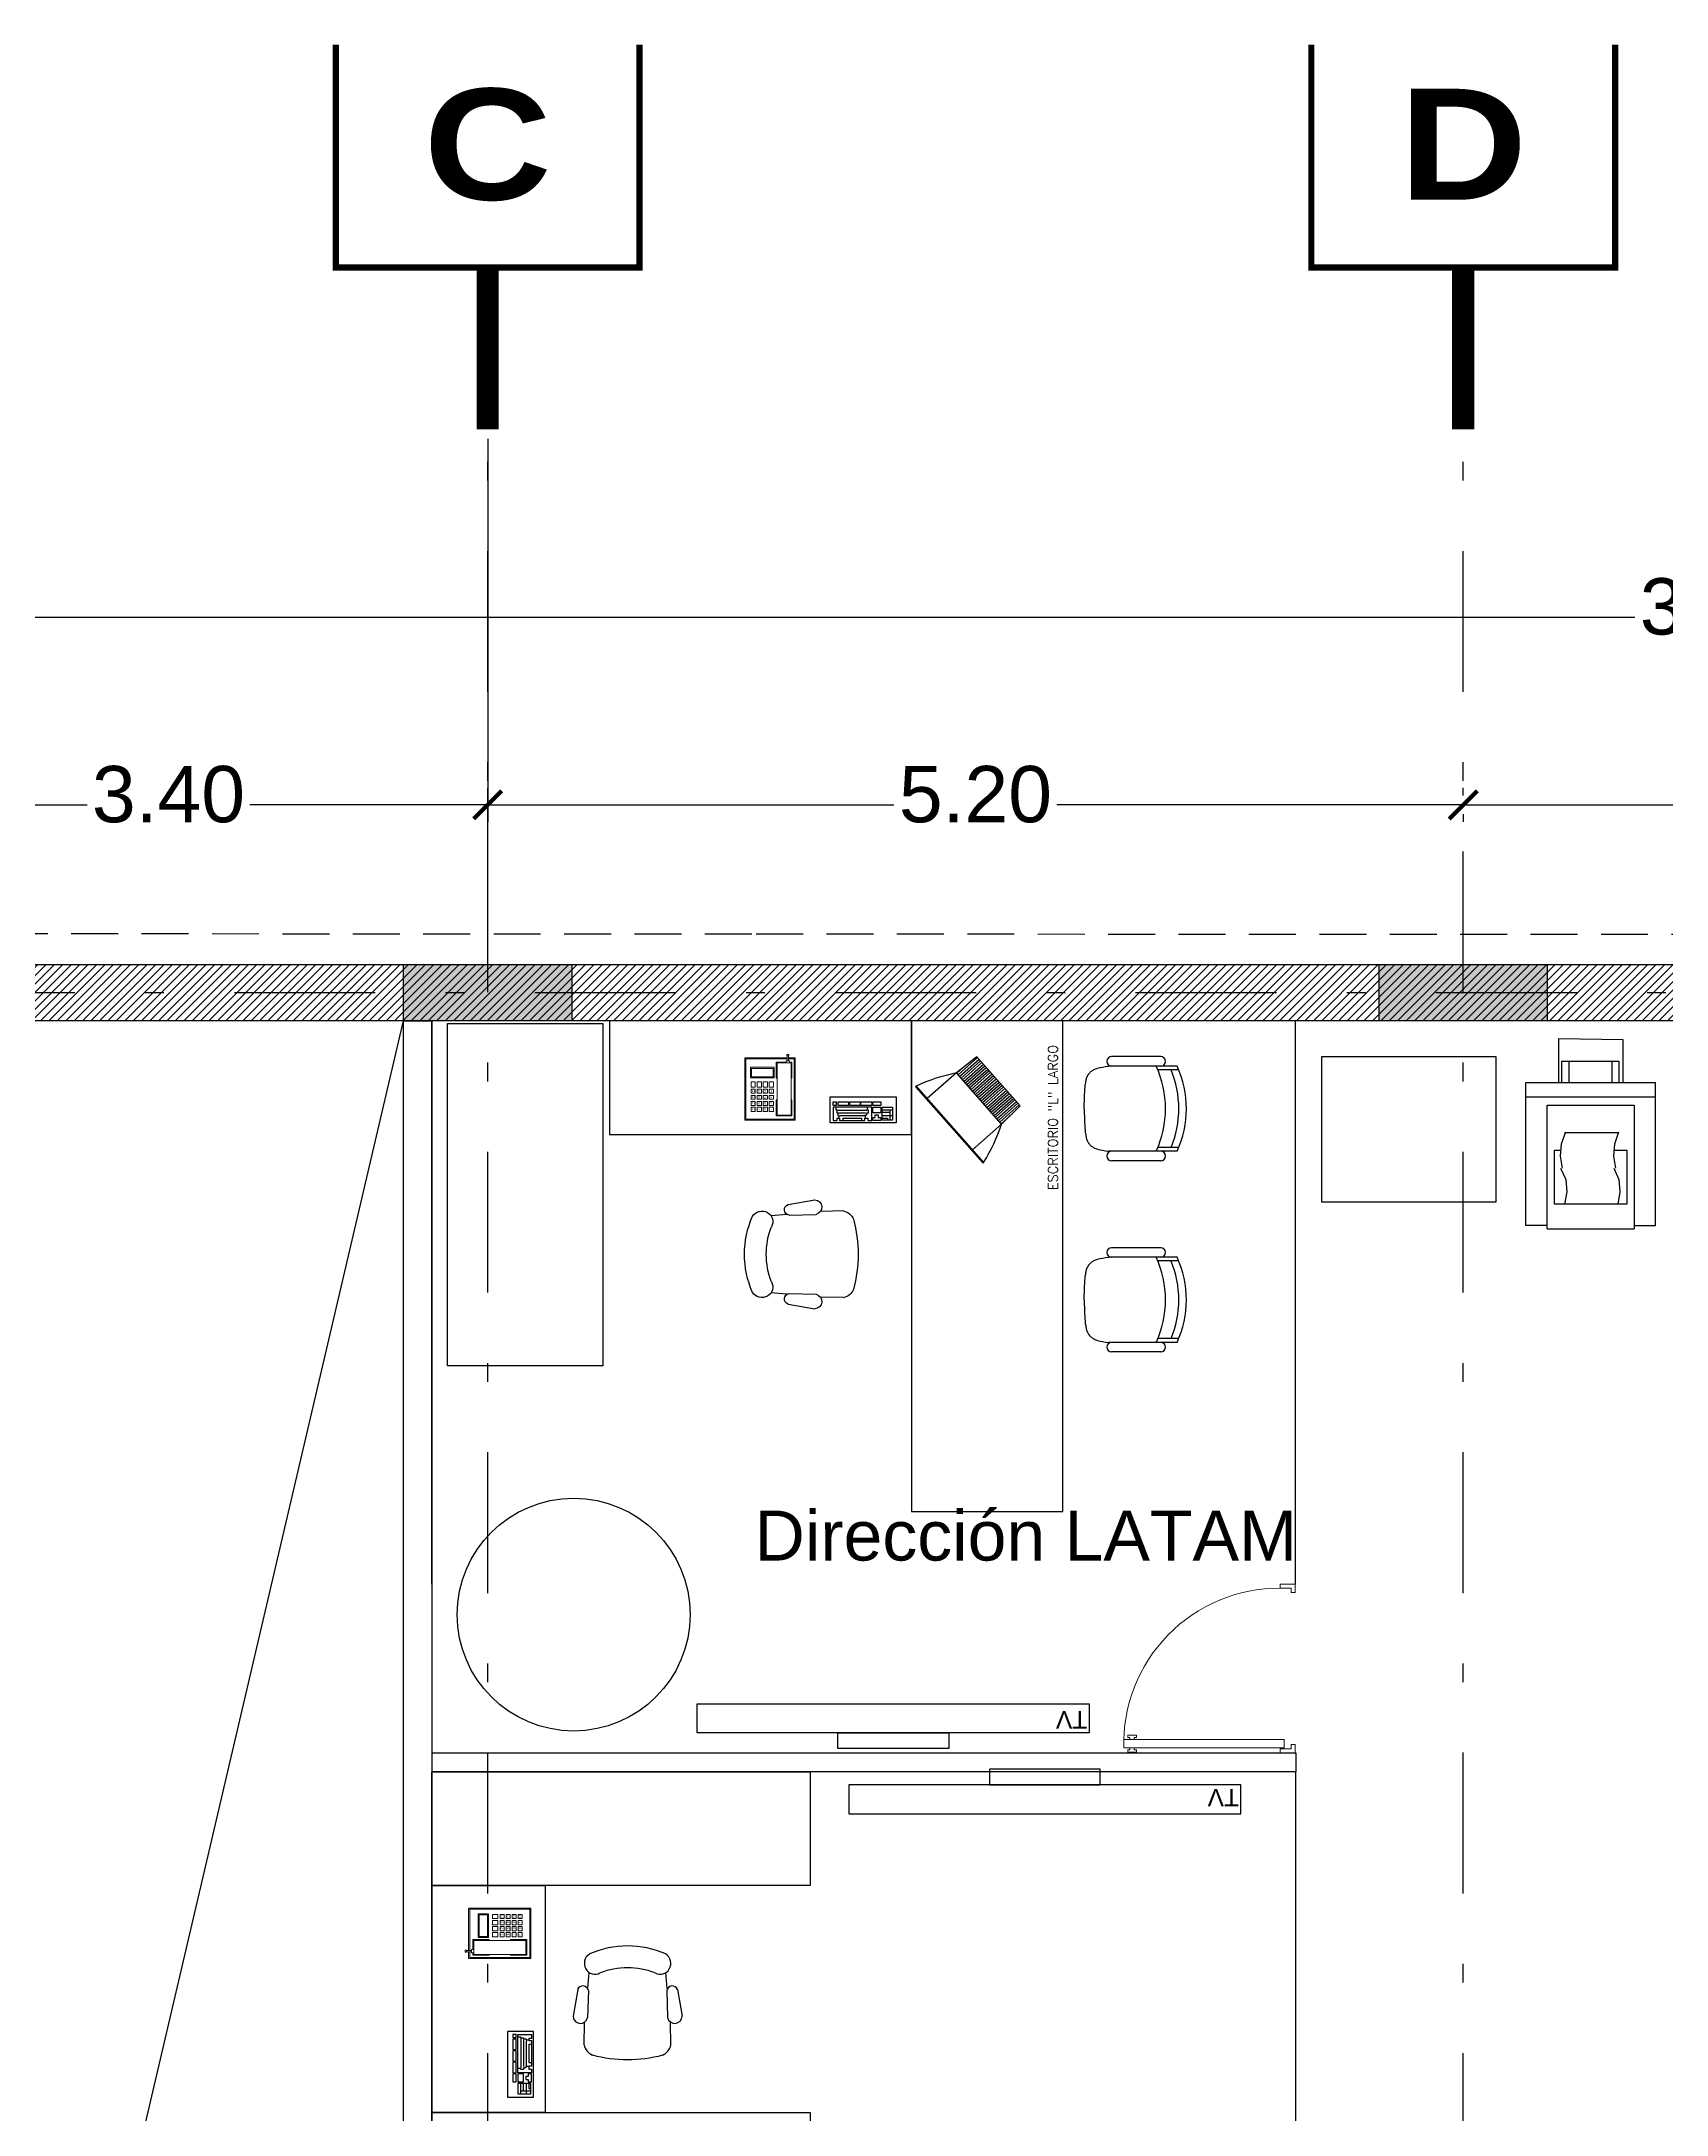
# Model space of a CAD drawing. Header units: millimetres. Extents: x -101 to 3415, y -52 to 1366.
# Drawn here: x 14.28 to 22.94, y 175.19 to 186.23 of the extents above; entities that cross this region are included whole.
import ezdxf
from ezdxf.enums import TextEntityAlignment as Align

# ---------------------------------------------------------------- set-up
doc = ezdxf.new("R2010")
doc.units = ezdxf.units.MM
doc.linetypes.add('XR EJES SUPERIORES$0$DASHDOT2', pattern=[0.5, 0.25, -0.125, 0, -0.125])
doc.linetypes.add('XR LINDERO N$0$A-100a LALA IRAPUATO nave equipo$0$HIDDEN', pattern=[0.375, 0.25, -0.125])
for name, color, linetype in [('00_ARQ', 8, 'Continuous'), ('ARQ', 8, 'Continuous'), ('ARQ_MOBILIARIO', 8, 'Continuous'), ('Texto_Iluminación', 7, 'Continuous'), ('XR EJES SUPERIORES$0$A-COTAS', 8, 'Continuous'), ('XR EJES SUPERIORES$0$A-EJES', 8, 'XR EJES SUPERIORES$0$DASHDOT2')]:
    doc.layers.add(name, color=color, linetype=linetype)
doc.styles.add('ROMANS', font='romans.shx')
doc.styles.add('TÍTULO', font='arial.ttf', dxfattribs={"height": 0.19})
doc.styles.add('XR EJES SUPERIORES$0$protot1', font='')
doc.styles.add('XR EJES SUPERIORES$0$Standard', font='arial.ttf')
doc.styles.get('XR EJES SUPERIORES$0$protot1').set_extended_font_data('Arial Black')
doc.dimstyles.new('XR EJES SUPERIORES$0$PAÑOS50', dxfattribs={"dimscale": 0.5, "dimtxt": 0.6, "dimasz": 0.3, "dimexe": 0.18, "dimexo": 0.1, "dimgap": 0.09, "dimtad": 0, "dimtih": 1, "dimtoh": 1, "dimzin": 0, "dimdsep": 46, "dimtxsty": 'XR EJES SUPERIORES$0$Standard', "dimblk": 'XR EJES SUPERIORES$0$_ArchTick', "dimcen": 0.09, "dimclrd": 256, "dimclre": 256, "dimclrt": 2, "dimadec": 0, "dimazin": 0, "dimtfac": 1, "dimtix": 1, "dimtmove": 2, "dimatfit": 3, "dimldrblk": 'XR EJES SUPERIORES$0$_ArchTick', "dimfxl": 0.18, "dimtvp": 0.18, "dimtolj": 1, "dimtzin": 0, "dimarcsym": 0})

# ---------------------------------------------------------------- blocks, each defined once
blk = doc.blocks.new('XR COLUMNAS SUPERIORES')
at = {"layer": '00_ARQ', "linetype": 'ByBlock'}
h = blk.add_hatch(color=256, dxfattribs=at)
h.dxf.hatch_style = 1
h.paths.add_polyline_path([(9.073, -0.493), (8.176, -0.493), (8.176, -0.193), (9.073, -0.193)])
h = blk.add_hatch(color=256, dxfattribs=at)
h.dxf.hatch_style = 1
h.paths.add_polyline_path([(14.269, -0.493), (13.373, -0.493), (13.373, -0.193), (14.269, -0.193)])
for points in [[(9.073, -0.493), (8.176, -0.493), (8.176, -0.193), (9.073, -0.193)], [(14.269, -0.493), (13.373, -0.493), (13.373, -0.193), (14.269, -0.193)]]:
    blk.add_lwpolyline(points, close=True, dxfattribs=at)
blk = doc.blocks.new('XR EJES SUPERIORES$0$EJE_HOR')
at = {"color": 1, "linetype": 'Continuous', "const_width": 0.025}
blk.add_lwpolyline([(-0.6163, 0.9094), (-0.6163, 0.0048), (0.6163, 0.0048), (0.6163, 0.9094)], dxfattribs=at)
at = {"color": 2, "linetype": 'Continuous', "const_width": 0.09}
blk.add_lwpolyline([(0, 0), (0, -0.6522)], dxfattribs=at)
at = {"color": 4, "style": 'XR EJES SUPERIORES$0$protot1', "oblique": 360}
blk.add_attdef('EJE', text='', height=0.45, dxfattribs=at).set_placement((0, 0.2794), align=Align.CENTER)
blk = doc.blocks.new('XR EJES SUPERIORES$0$_ArchTick')
at = {"color": 0, "linetype": 'ByBlock', "const_width": 0.15}
blk.add_lwpolyline([(-0.5, -0.5), (0.5, 0.5)], dxfattribs=at)
blk = doc.blocks.new('*D36')
at = {"layer": 'Defpoints', "color": 0, "linetype": 'Continuous', "transparency": 16777216}
for p in [(13.821, 0.657), (13.821, 0.657), (19.38, 0.657)]:
    blk.add_point(p, dxfattribs=at)
at = {"layer": 'XR EJES SUPERIORES$0$A-COTAS', "linetype": 'Continuous', "lineweight": -2, "transparency": 16777216}
for p, q in [((13.821, 0.707), (13.821, 0.747)), ((19.38, 0.707), (19.38, 0.747)), ((13.821, 0.657), (16.166, 0.657)), ((19.38, 0.657), (17.035, 0.657))]:
    blk.add_line(p, q, dxfattribs=at)
at = {"layer": 'XR EJES SUPERIORES$0$A-COTAS', "linetype": 'Continuous', "lineweight": -2, "transparency": 16777216, "xscale": 0.15, "yscale": 0.15, "zscale": 0.15, "rotation": 180}
blk.add_blockref('XR EJES SUPERIORES$0$_ArchTick', (13.821, 0.657), dxfattribs=at)
at = {"layer": 'XR EJES SUPERIORES$0$A-COTAS', "linetype": 'Continuous', "lineweight": -2, "transparency": 16777216, "xscale": 0.15, "yscale": 0.15, "zscale": 0.15}
blk.add_blockref('XR EJES SUPERIORES$0$_ArchTick', (19.38, 0.657), dxfattribs=at)
at = {"layer": 'XR EJES SUPERIORES$0$A-COTAS', "color": 2, "linetype": 'Continuous', "transparency": 16777216, "insert": (16.6, 0.712), "char_height": 0.3, "attachment_point": 5, "style": 'XR EJES SUPERIORES$0$Standard'}
blk.add_mtext('\\A1;5.56', dxfattribs=at)
blk = doc.blocks.new('*D37')
at = {"layer": 'Defpoints', "color": 0, "linetype": 'Continuous', "transparency": 16777216}
for p in [(30.418, 1.657), (0.155, 1.571), (30.418, 1.638)]:
    blk.add_point(p, dxfattribs=at)
at = {"layer": 'XR EJES SUPERIORES$0$A-COTAS', "linetype": 'Continuous', "lineweight": -2, "transparency": 16777216}
for p, q in [((0.155, 1.621), (0.155, 1.747)), ((0.155, 1.657), (14.735, 1.657)), ((30.418, 1.657), (15.837, 1.657)), ((30.418, 1.688), (30.418, 1.747))]:
    blk.add_line(p, q, dxfattribs=at)
at = {"layer": 'XR EJES SUPERIORES$0$A-COTAS', "linetype": 'Continuous', "lineweight": -2, "transparency": 16777216, "xscale": 0.15, "yscale": 0.15, "zscale": 0.15, "rotation": 180}
blk.add_blockref('XR EJES SUPERIORES$0$_ArchTick', (0.155, 1.657), dxfattribs=at)
at = {"layer": 'XR EJES SUPERIORES$0$A-COTAS', "linetype": 'Continuous', "lineweight": -2, "transparency": 16777216, "xscale": 0.15, "yscale": 0.15, "zscale": 0.15}
blk.add_blockref('XR EJES SUPERIORES$0$_ArchTick', (30.418, 1.657), dxfattribs=at)
at = {"layer": 'XR EJES SUPERIORES$0$A-COTAS', "color": 2, "linetype": 'Continuous', "transparency": 16777216, "insert": (15.286, 1.712), "char_height": 0.3, "attachment_point": 5, "style": 'XR EJES SUPERIORES$0$Standard'}
blk.add_mtext('\\A1;30.26', dxfattribs=at)
blk = doc.blocks.new('*D39')
at = {"layer": 'Defpoints', "color": 0, "transparency": 16777216}
for p in [(8.625, 2.657), (8.625, 0.657), (13.821, 0.657)]:
    blk.add_point(p, dxfattribs=at)
at = {"layer": 'XR EJES SUPERIORES$0$A-COTAS', "lineweight": -2, "transparency": 16777216}
for p, q in [((8.625, 2.607), (8.625, 0.567)), ((8.625, 0.657), (10.789, 0.657)), ((13.821, 0.657), (11.657, 0.657)), ((13.821, 0.607), (13.821, 0.567))]:
    blk.add_line(p, q, dxfattribs=at)
at = {"layer": 'XR EJES SUPERIORES$0$A-COTAS', "lineweight": -2, "transparency": 16777216, "xscale": 0.15, "yscale": 0.15, "zscale": 0.15, "rotation": 180}
blk.add_blockref('XR EJES SUPERIORES$0$_ArchTick', (8.625, 0.657), dxfattribs=at)
at = {"layer": 'XR EJES SUPERIORES$0$A-COTAS', "lineweight": -2, "transparency": 16777216, "xscale": 0.15, "yscale": 0.15, "zscale": 0.15}
blk.add_blockref('XR EJES SUPERIORES$0$_ArchTick', (13.821, 0.657), dxfattribs=at)
at = {"layer": 'XR EJES SUPERIORES$0$A-COTAS', "color": 2, "transparency": 16777216, "insert": (11.223, 0.712), "char_height": 0.3, "attachment_point": 5, "style": 'XR EJES SUPERIORES$0$Standard'}
blk.add_mtext('\\A1;5.20', dxfattribs=at)
blk = doc.blocks.new('*D42')
at = {"layer": 'Defpoints', "color": 0, "transparency": 16777216}
for p in [(5.225, 0.657), (5.225, 0.657), (8.625, 0.185)]:
    blk.add_point(p, dxfattribs=at)
at = {"layer": 'XR EJES SUPERIORES$0$A-COTAS', "lineweight": -2, "transparency": 16777216}
for p, q in [((5.225, 0.707), (5.225, 0.747)), ((8.625, 0.235), (8.625, 0.747)), ((5.225, 0.657), (6.491, 0.657)), ((8.625, 0.657), (7.359, 0.657))]:
    blk.add_line(p, q, dxfattribs=at)
at = {"layer": 'XR EJES SUPERIORES$0$A-COTAS', "lineweight": -2, "transparency": 16777216, "xscale": 0.15, "yscale": 0.15, "zscale": 0.15, "rotation": 180}
blk.add_blockref('XR EJES SUPERIORES$0$_ArchTick', (5.225, 0.657), dxfattribs=at)
at = {"layer": 'XR EJES SUPERIORES$0$A-COTAS', "lineweight": -2, "transparency": 16777216, "xscale": 0.15, "yscale": 0.15, "zscale": 0.15}
blk.add_blockref('XR EJES SUPERIORES$0$_ArchTick', (8.625, 0.657), dxfattribs=at)
at = {"layer": 'XR EJES SUPERIORES$0$A-COTAS', "color": 2, "transparency": 16777216, "insert": (6.925, 0.712), "char_height": 0.3, "attachment_point": 5, "style": 'XR EJES SUPERIORES$0$Standard'}
blk.add_mtext('\\A1;3.40', dxfattribs=at)
blk = doc.blocks.new('XR N1-N2$0$030 puerta 013-h')
at = {"linetype": 'Continuous', "lineweight": 0}
for p, q in [((3.994, 17.305), (3.994, 17.255)), ((4.007, 17.305), (3.994, 17.305)), ((4.007, 17.305), (4.007, 17.293)), ((4.019, 17.33), (4.069, 17.33)), ((4.019, 16.38), (4.019, 17.33)), ((4.069, 17.33), (4.069, 16.38)), ((4.081, 17.305), (4.094, 17.305)), ((4.081, 17.305), (4.081, 17.293)), ((4.094, 17.305), (4.094, 17.255)), ((3.994, 17.255), (4.007, 17.255)), ((4.007, 17.293), (4.019, 17.293)), ((4.007, 17.255), (4.007, 17.268)), ((4.007, 17.268), (4.019, 17.268)), ((4.081, 17.293), (4.069, 17.293)), ((4.081, 17.268), (4.069, 17.268)), ((4.081, 17.255), (4.081, 17.268)), ((4.094, 17.255), (4.081, 17.255)), ((3.099, 16.365), (3.099, 16.405)), ((3.099, 16.405), (3.124, 16.405)), ((3.099, 16.315), (3.099, 16.365)), ((3.124, 16.405), (3.124, 16.34)), ((3.124, 16.34), (3.149, 16.34)), ((3.149, 16.34), (3.149, 16.315)), ((4.069, 16.38), (4.019, 16.38)), ((4.049, 16.34), (4.049, 16.315)), ((4.074, 16.34), (4.049, 16.34)), ((4.099, 16.405), (4.074, 16.405)), ((4.074, 16.405), (4.074, 16.34)), ((4.099, 16.405), (4.099, 16.315)), ((3.149, 16.315), (3.099, 16.315)), ((4.049, 16.315), (4.099, 16.315))]:
    blk.add_line(p, q, dxfattribs=at)
blk.add_arc((4.044, 16.41), 0.92, 88.4391, 180.3278, dxfattribs=at)
blk = doc.blocks.new('silla3')
for p, q in [((-0.21, -0.224), (-0.203, -0.14)), ((0.21, -0.224), (0.203, -0.14)), ((-0.263, -0.23), (-0.288, -0.371)), ((-0.207, -0.235), (-0.211, -0.378)), ((0.207, -0.235), (0.211, -0.378)), ((0.263, -0.23), (0.288, -0.371)), ((-0.229, -0.523), (-0.227, -0.406)), ((0.229, -0.523), (0.227, -0.406))]:
    blk.add_line(p, q)
at = {"extrusion": (0, 0, -1)}
for centre, major_axis, start_param, end_param in [((0, -0.544), (0, 0.544), 5.886316, 6.680055), ((-0.173, -0.092), (0, 0.0577), 2.623535, 5.737508), ((0, -0.552), (0, 0.437), 5.929118, 6.637253), ((0.173, -0.092), (0, 0.0577), 0.545678, 3.65965), ((-0.236, -0.242), (0, 0.031), 5.100262, 7.639608), ((0.236, -0.242), (0, 0.031), 4.926762, 7.466109), ((-0.249, -0.368), (0, 0.0409), 1.815261, 4.651072), ((0.249, -0.368), (0, 0.0409), 1.632114, 4.467924), ((-0.157, -0.504), (0, 0.0781), 3.533117, 4.459171), ((0.157, -0.504), (0, 0.0781), 1.824014, 2.750068), ((0, 0.187), (0, 0.787), 2.893022, 3.390163)]:
    blk.add_ellipse(centre, major_axis=major_axis, ratio=0.958333, start_param=start_param, end_param=end_param, dxfattribs=at)
blk = doc.blocks.new('A$C435F5787')
at = {"linetype": 'ByBlock'}
for p, q in [((0, 0), (0, 0.483)), ((0, 0.483), (0.19, 0.483)), ((0.076, 0.381), (0.076, 0.457)), ((0.076, 0.457), (0.171, 0.457)), ((0.171, 0.457), (0.171, 0.381)), ((0.19, 0.483), (0.19, 0)), ((0.038, 0.371), (0.063, 0.371)), ((0.038, 0.311), (0.038, 0.371)), ((0.063, 0.311), (0.038, 0.311)), ((0.038, 0.305), (0.063, 0.305)), ((0.038, 0.225), (0.038, 0.305)), ((0.063, 0.371), (0.063, 0.311)), ((0.063, 0.305), (0.063, 0.225)), ((0.171, 0.381), (0.076, 0.381)), ((0.076, 0.311), (0.076, 0.371)), ((0.076, 0.371), (0.117, 0.371)), ((0.117, 0.311), (0.076, 0.311)), ((0.076, 0.305), (0.076, 0.022)), ((0.175, 0.305), (0.076, 0.305)), ((0.095, 0.438), (0.095, 0.454)), ((0.137, 0.438), (0.095, 0.438)), ((0.095, 0.381), (0.095, 0.435)), ((0.114, 0.384), (0.114, 0.435)), ((0.117, 0.371), (0.117, 0.311)), ((0.133, 0.33), (0.133, 0.352)), ((0.133, 0.352), (0.152, 0.352)), ((0.152, 0.33), (0.133, 0.33)), ((0.137, 0.438), (0.137, 0.454)), ((0.171, 0.438), (0.137, 0.438)), ((0.137, 0.381), (0.137, 0.435)), ((0.152, 0.352), (0.152, 0.371)), ((0.152, 0.371), (0.175, 0.371)), ((0.152, 0.311), (0.152, 0.33)), ((0.175, 0.311), (0.152, 0.311)), ((0.156, 0.384), (0.156, 0.419)), ((0.156, 0.419), (0.171, 0.419)), ((0.175, 0.371), (0.175, 0.311)), ((0.175, 0.276), (0.175, 0.305)), ((0.063, 0.225), (0.038, 0.225)), ((0.038, 0.143), (0.038, 0.219)), ((0.038, 0.219), (0.063, 0.219)), ((0.063, 0.219), (0.063, 0.143)), ((0.098, 0.273), (0.079, 0.273)), ((0.117, 0.279), (0.098, 0.279)), ((0.098, 0.279), (0.098, 0.273)), ((0.098, 0.051), (0.098, 0.267)), ((0.117, 0.267), (0.117, 0.279)), ((0.133, 0.267), (0.117, 0.267)), ((0.117, 0.06), (0.117, 0.257)), ((0.133, 0.257), (0.133, 0.267)), ((0.152, 0.257), (0.133, 0.257)), ((0.137, 0.07), (0.137, 0.254)), ((0.156, 0.254), (0.156, 0.276)), ((0.156, 0.276), (0.175, 0.276)), ((0.175, 0.254), (0.156, 0.254)), ((0.156, 0.095), (0.156, 0.229)), ((0.156, 0.229), (0.175, 0.229)), ((0.175, 0.067), (0.175, 0.254)), ((0.063, 0.143), (0.038, 0.143)), ((0.038, 0.133), (0.063, 0.133)), ((0.038, 0.057), (0.038, 0.133)), ((0.063, 0.057), (0.038, 0.057)), ((0.038, 0.044), (0.063, 0.044)), ((0.038, 0.022), (0.038, 0.044)), ((0.063, 0.022), (0.038, 0.022)), ((0.063, 0.133), (0.063, 0.057)), ((0.063, 0.044), (0.063, 0.022)), ((0.076, 0.022), (0.175, 0.022)), ((0.079, 0.041), (0.095, 0.041)), ((0.095, 0.041), (0.095, 0.048)), ((0.095, 0.048), (0.117, 0.048)), ((0.117, 0.048), (0.117, 0.054)), ((0.117, 0.054), (0.137, 0.054)), ((0.137, 0.054), (0.137, 0.063)), ((0.137, 0.063), (0.156, 0.063)), ((0.175, 0.095), (0.156, 0.095)), ((0.156, 0.051), (0.156, 0.067)), ((0.156, 0.067), (0.175, 0.067)), ((0.175, 0.051), (0.156, 0.051)), ((0.175, 0.022), (0.175, 0.051)), ((0.19, 0), (0, 0))]:
    blk.add_line(p, q, dxfattribs=at)
blk = doc.blocks.new('tel')
at = {"lineweight": 0}
for p, q in [((76.298, 58.662), (76.333, 58.662)), ((76.298, 58.333), (76.298, 58.662)), ((76.303, 58.656), (76.333, 58.656)), ((76.303, 58.338), (76.303, 58.656)), ((76.315, 58.639), (76.315, 58.554)), ((76.327, 58.639), (76.315, 58.639)), ((76.319, 58.635), (76.393, 58.635)), ((76.319, 58.359), (76.319, 58.635)), ((76.327, 58.646), (76.327, 58.635)), ((76.345, 58.646), (76.327, 58.646)), ((76.327, 58.635), (76.345, 58.635)), ((76.331, 58.68), (76.331, 58.673)), ((76.341, 58.68), (76.331, 58.68)), ((76.331, 58.673), (76.341, 58.673)), ((76.333, 58.673), (76.333, 58.646)), ((76.339, 58.673), (76.333, 58.673)), ((76.333, 58.646), (76.339, 58.646)), ((76.339, 58.646), (76.339, 58.673)), ((76.339, 58.662), (76.563, 58.662)), ((76.339, 58.656), (76.558, 58.656)), ((76.341, 58.673), (76.341, 58.68)), ((76.345, 58.635), (76.345, 58.646)), ((76.397, 58.639), (76.345, 58.639)), ((76.393, 58.635), (76.393, 58.359)), ((76.397, 58.554), (76.397, 58.639)), ((76.408, 58.612), (76.534, 58.612)), ((76.408, 58.557), (76.408, 58.612)), ((76.413, 58.606), (76.528, 58.606)), ((76.413, 58.562), (76.413, 58.606)), ((76.528, 58.606), (76.528, 58.562)), ((76.534, 58.612), (76.534, 58.557)), ((76.558, 58.656), (76.558, 58.338)), ((76.563, 58.662), (76.563, 58.333)), ((76.315, 58.554), (76.319, 58.554)), ((76.393, 58.554), (76.397, 58.554)), ((76.534, 58.557), (76.408, 58.557)), ((76.412, 58.536), (76.434, 58.536)), ((76.412, 58.507), (76.412, 58.536)), ((76.434, 58.507), (76.412, 58.507)), ((76.412, 58.475), (76.412, 58.496)), ((76.434, 58.496), (76.412, 58.496)), ((76.528, 58.562), (76.413, 58.562)), ((76.434, 58.507), (76.434, 58.536)), ((76.434, 58.475), (76.434, 58.496)), ((76.444, 58.507), (76.444, 58.536)), ((76.444, 58.536), (76.466, 58.536)), ((76.466, 58.507), (76.444, 58.507)), ((76.444, 58.475), (76.444, 58.496)), ((76.466, 58.496), (76.444, 58.496)), ((76.466, 58.507), (76.466, 58.536)), ((76.466, 58.475), (76.466, 58.496)), ((76.476, 58.507), (76.476, 58.536)), ((76.476, 58.536), (76.498, 58.536)), ((76.498, 58.507), (76.476, 58.507)), ((76.498, 58.496), (76.476, 58.496)), ((76.476, 58.475), (76.476, 58.496)), ((76.498, 58.507), (76.498, 58.536)), ((76.498, 58.475), (76.498, 58.496)), ((76.508, 58.507), (76.508, 58.536)), ((76.508, 58.536), (76.53, 58.536)), ((76.53, 58.507), (76.508, 58.507)), ((76.53, 58.496), (76.508, 58.496)), ((76.508, 58.475), (76.508, 58.496)), ((76.53, 58.507), (76.53, 58.536)), ((76.53, 58.475), (76.53, 58.496)), ((76.315, 58.355), (76.315, 58.44)), ((76.315, 58.44), (76.319, 58.44)), ((76.393, 58.44), (76.397, 58.44)), ((76.397, 58.44), (76.397, 58.355)), ((76.434, 58.475), (76.412, 58.475)), ((76.412, 58.443), (76.412, 58.464)), ((76.434, 58.464), (76.412, 58.464)), ((76.434, 58.443), (76.412, 58.443)), ((76.412, 58.411), (76.412, 58.432)), ((76.434, 58.432), (76.412, 58.432)), ((76.434, 58.411), (76.412, 58.411)), ((76.412, 58.379), (76.412, 58.401)), ((76.434, 58.401), (76.412, 58.401)), ((76.434, 58.379), (76.412, 58.379)), ((76.434, 58.443), (76.434, 58.464)), ((76.434, 58.411), (76.434, 58.432)), ((76.434, 58.379), (76.434, 58.401)), ((76.466, 58.475), (76.444, 58.475)), ((76.444, 58.443), (76.444, 58.464)), ((76.466, 58.464), (76.444, 58.464)), ((76.466, 58.443), (76.444, 58.443)), ((76.444, 58.411), (76.444, 58.432)), ((76.466, 58.432), (76.444, 58.432)), ((76.466, 58.411), (76.444, 58.411)), ((76.444, 58.379), (76.444, 58.401)), ((76.466, 58.401), (76.444, 58.401)), ((76.466, 58.379), (76.444, 58.379)), ((76.466, 58.443), (76.466, 58.464)), ((76.466, 58.411), (76.466, 58.432)), ((76.466, 58.379), (76.466, 58.401)), ((76.498, 58.475), (76.476, 58.475)), ((76.498, 58.464), (76.476, 58.464)), ((76.476, 58.443), (76.476, 58.464)), ((76.498, 58.443), (76.476, 58.443)), ((76.498, 58.432), (76.476, 58.432)), ((76.476, 58.411), (76.476, 58.432)), ((76.498, 58.411), (76.476, 58.411)), ((76.476, 58.379), (76.476, 58.401)), ((76.498, 58.401), (76.476, 58.401)), ((76.498, 58.379), (76.476, 58.379)), ((76.498, 58.443), (76.498, 58.464)), ((76.498, 58.411), (76.498, 58.432)), ((76.498, 58.379), (76.498, 58.401)), ((76.53, 58.475), (76.508, 58.475)), ((76.53, 58.464), (76.508, 58.464)), ((76.508, 58.443), (76.508, 58.464)), ((76.53, 58.443), (76.508, 58.443)), ((76.53, 58.432), (76.508, 58.432)), ((76.508, 58.411), (76.508, 58.432)), ((76.53, 58.411), (76.508, 58.411)), ((76.53, 58.401), (76.508, 58.401)), ((76.508, 58.379), (76.508, 58.401)), ((76.53, 58.379), (76.508, 58.379)), ((76.53, 58.443), (76.53, 58.464)), ((76.53, 58.411), (76.53, 58.432)), ((76.53, 58.379), (76.53, 58.401)), ((76.563, 58.333), (76.298, 58.333)), ((76.558, 58.338), (76.303, 58.338)), ((76.397, 58.355), (76.315, 58.355)), ((76.393, 58.359), (76.319, 58.359))]:
    blk.add_line(p, q, dxfattribs=at)
for s, height, p in [('1', 0.0124, (76.419, 58.48)), ('2', 0.0124, (76.452, 58.48)), ('3', 0.0124, (76.484, 58.48)), ('L1', 0.00933, (76.512, 58.482)), ('*', 0.0124, (76.418, 58.382)), ('4', 0.0124, (76.42, 58.448)), ('7', 0.0124, (76.42, 58.416)), ('8', 0.0124, (76.452, 58.416)), ('5', 0.0124, (76.452, 58.447)), ('0', 0.0124, (76.452, 58.384)), ('6', 0.0124, (76.484, 58.448)), ('9', 0.0124, (76.484, 58.416)), ('#', 0.007, (76.485, 58.387)), ('L2', 0.00933, (76.512, 58.45)), ('L3', 0.00933, (76.512, 58.418)), ('L4', 0.00933, (76.512, 58.386))]:
    blk.add_text(s, height=height).set_placement(p)
blk = doc.blocks.new('A$C369842D8')
for p, q in [((0.05, 0.491), (0.05, 0.381)), ((0.07, 0.5), (0.07, 0.39)), ((0.48, 0.5), (0.48, 0.39)), ((0.5, 0.491), (0.5, 0.381)), ((0, 0.405), (0, 0.145)), ((0.05, 0.405), (0.05, 0.145)), ((0.05, 0.38), (0.05, 0.13)), ((0.5, 0.405), (0.5, 0.145)), ((0.5, 0.38), (0.5, 0.13)), ((0.55, 0.405), (0.55, 0.145))]:
    blk.add_line(p, q)
for points in [[(0.275, 0), (0.262, 0), (0.249, 0), (0.236, 0.001), (0.224, 0.001), (0.212, 0.001), (0.201, 0.002), (0.19, 0.003), (0.181, 0.003), (0.172, 0.004), (0.164, 0.005), (0.157, 0.005), (0.15, 0.006), (0.145, 0.007), (0.139, 0.008), (0.134, 0.009), (0.13, 0.009), (0.126, 0.01), (0.122, 0.011), (0.118, 0.012), (0.114, 0.013), (0.111, 0.014), (0.108, 0.015), (0.105, 0.017), (0.102, 0.018), (0.1, 0.019), (0.097, 0.021), (0.095, 0.022), (0.093, 0.024), (0.091, 0.025), (0.089, 0.027), (0.087, 0.028), (0.085, 0.03), (0.083, 0.032), (0.081, 0.034), (0.079, 0.036), (0.077, 0.039), (0.075, 0.041), (0.073, 0.044), (0.071, 0.048), (0.068, 0.051), (0.066, 0.056), (0.064, 0.061), (0.062, 0.067), (0.059, 0.075), (0.057, 0.085), (0.055, 0.097), (0.052, 0.112), (0.05, 0.13)], [(0.275, 0), (0.288, 0), (0.301, 0), (0.314, 0.001), (0.326, 0.001), (0.338, 0.001), (0.349, 0.002), (0.36, 0.003), (0.369, 0.003), (0.378, 0.004), (0.386, 0.005), (0.393, 0.005), (0.4, 0.006), (0.405, 0.007), (0.411, 0.008), (0.416, 0.009), (0.42, 0.009), (0.424, 0.01), (0.428, 0.011), (0.432, 0.012), (0.436, 0.013), (0.439, 0.014), (0.442, 0.015), (0.445, 0.017), (0.448, 0.018), (0.45, 0.019), (0.453, 0.021), (0.455, 0.022), (0.457, 0.024), (0.459, 0.025), (0.461, 0.027), (0.463, 0.028), (0.465, 0.03), (0.467, 0.032), (0.469, 0.034), (0.471, 0.036), (0.473, 0.039), (0.475, 0.041), (0.477, 0.044), (0.479, 0.048), (0.482, 0.051), (0.484, 0.056), (0.486, 0.061), (0.488, 0.067), (0.491, 0.075), (0.493, 0.085), (0.495, 0.097), (0.498, 0.112), (0.5, 0.13)]]:
    blk.add_lwpolyline(points)
for centre, radius, start, end in [((0.275, 0), 0.54, 65.3885, 114.6115), ((0.275, -0.04), 0.54, 67.7008, 112.2992), ((0.025, 0.405), 0.025, 0, 180), ((0.275, -0.11), 0.54, 65.3885, 114.6115), ((0.525, 0.405), 0.025, 0, 180), ((0.025, 0.145), 0.025, 180, 0), ((0.525, 0.145), 0.025, 180, 0)]:
    blk.add_arc(centre, radius, start, end)
blk = doc.blocks.new('m-tv pla')
h = blk.add_hatch()
h.set_pattern_fill('ANSI31', color=256, scale=0.005, angle=45, style=0)
h.set_pattern_definition([(90, (-254.158094, -242.753814), (-0.015875, 2e-18), [])])
h.paths.add_polyline_path([(0.24, -0.474), (0.25, -0.284), (-0.25, -0.284), (-0.24, -0.474)])
for p, q in [((0.373, 0), (-0.373, 0)), ((-0.368, 0.006), (0.368, 0.006)), ((-0.25, -0.284), (-0.25, 0)), ((0.25, -0.284), (0.25, 0)), ((-0.24, -0.474), (-0.25, -0.284)), ((-0.25, -0.284), (0.25, -0.284)), ((0.24, -0.474), (0.25, -0.284)), ((-0.24, -0.474), (0.24, -0.474))]:
    blk.add_line(p, q)
for centre, radius, start, end in [((-0.368, 0.001), 0.005, 90, 196.7752), ((0.898, 0.383), 1.327, 196.7752, 210.1505), ((-0.898, 0.383), 1.327, 329.8495, 343.2248), ((0.368, 0.001), 0.005, 343.2248, 90)]:
    blk.add_arc(centre, radius, start, end)
blk = doc.blocks.new('XR EJES SUPERIORES')
at = {"layer": 'XR EJES SUPERIORES$0$A-EJES', "color": 251, "linetype": 'XR EJES SUPERIORES$0$DASHDOT2', "ltscale": 3}
for p, q in [((8.625, -14.741), (8.625, 2.657)), ((13.821, -14.741), (13.821, 2.657)), ((30.426, -0.343), (-2.851, -0.344))]:
    blk.add_line(p, q, dxfattribs=at)
at = {"layer": 'XR EJES SUPERIORES$0$A-EJES'}
ref = blk.add_blockref('XR EJES SUPERIORES$0$EJE_HOR', (8.625, 3.513), dxfattribs=dict(at, xscale=1.3125, yscale=1.3125, zscale=1.3125))
ref.add_attrib('EJE', 'C', dxfattribs={"layer": '0', "color": 4, "height": 0.591, "style": 'XR EJES SUPERIORES$0$protot1'}).set_placement((8.625, 3.88), align=Align.CENTER)
ref = blk.add_blockref('XR EJES SUPERIORES$0$EJE_HOR', (13.821, 3.513), dxfattribs=dict(at, xscale=1.3125, yscale=1.3125, zscale=1.3125))
ref.add_attrib('EJE', 'D', dxfattribs={"layer": '0', "color": 4, "height": 0.591, "style": 'XR EJES SUPERIORES$0$protot1'}).set_placement((13.821, 3.88), align=Align.CENTER)
at = {"layer": 'XR EJES SUPERIORES$0$A-COTAS'}
for base, p1, p2, picture, middle in [((8.625, 0.657), (13.821, 0.657), (8.625, 2.657), '*D39', (11.223, 0.712)), ((5.225, 0.657), (8.625, 0.185), (5.225, 0.657), '*D42', (6.925, 0.712))]:
    dim = blk.add_linear_dim(base=base, p1=p1, p2=p2, dimstyle='XR EJES SUPERIORES$0$PAÑOS50', dxfattribs=at)
    dim.commit()
    dim.dimension.update_dxf_attribs({"geometry": picture, "text_midpoint": middle})
at = {"layer": 'XR EJES SUPERIORES$0$A-COTAS', "linetype": 'Continuous'}
for base, p1, p2, picture, middle in [((30.418, 1.657), (0.155, 1.571), (30.418, 1.638), '*D37', (15.286, 1.712)), ((13.821, 0.657), (19.38, 0.657), (13.821, 0.657), '*D36', (16.6, 0.712))]:
    dim = blk.add_linear_dim(base=base, p1=p1, p2=p2, dimstyle='XR EJES SUPERIORES$0$PAÑOS50', dxfattribs=at)
    dim.commit()
    dim.dimension.update_dxf_attribs({"geometry": picture, "text_midpoint": middle})

msp = doc.modelspace()

# ---------------------------------------------------------------- hatches: boundary and pattern name
at = {"layer": '00_ARQ'}
h = msp.add_hatch(dxfattribs=at)
h.set_pattern_fill('ANSI31', color=8, scale=0.01)
h.set_pattern_definition([(45, (8.036166, 181.506743), (-0.02245064, 0.02245064), [])])
h.paths.add_polyline_path([(12.813, 181.314), (33.423, 181.314), (33.423, 181.014), (12.813, 181.014)])

# ---------------------------------------------------------------- linework, layer by layer
msp.add_line((12.913, 166.917), (16.213, 181.014), dxfattribs=at)
at = {"layer": '00_ARQ', "ltscale": 0.3}
msp.add_line((16.363, 178.014), (16.363, 181.014), dxfattribs=at)
at = {"layer": '00_ARQ', "linetype": 'XR LINDERO N$0$A-100a LALA IRAPUATO nave equipo$0$HIDDEN'}
msp.add_lwpolyline([(8.005, 166.467), (14.801, 166.468), (27.758, 166.468), (38.77, 166.467), (38.736, 172.851), (38.727, 181.464), (27.341, 181.471), (18.068, 181.475), (10.579, 181.478), (8.036, 181.507), (8.005, 166.467)], dxfattribs=at)
at = {"layer": '00_ARQ'}
msp.add_lwpolyline([(12.813, 181.314), (33.423, 181.314), (33.423, 181.014), (12.813, 181.014)], close=True, dxfattribs=at)
at = {"layer": '00_ARQ', "linetype": 'Continuous'}
msp.add_lwpolyline([(16.363, 181.014), (16.363, 166.917), (16.213, 166.917), (16.213, 181.014)], close=True, dxfattribs=at)
at = {"layer": 'ARQ'}
for p, q in [((22.364, 180.919), (22.708, 180.914)), ((22.364, 180.919), (22.364, 180.685)), ((22.708, 180.914), (22.708, 180.685)), ((22.381, 180.799), (22.686, 180.799)), ((22.381, 180.799), (22.381, 180.685)), ((22.419, 180.799), (22.419, 180.685)), ((22.648, 180.799), (22.648, 180.685)), ((22.686, 180.799), (22.686, 180.685)), ((22.19, 180.685), (22.882, 180.685)), ((22.19, 179.923), (22.19, 180.685)), ((22.882, 179.923), (22.882, 180.685)), ((22.19, 180.609), (22.882, 180.609)), ((22.305, 180.565), (22.767, 180.565)), ((22.305, 179.906), (22.305, 180.565)), ((22.767, 180.565), (22.767, 179.906)), ((22.381, 180.358), (22.403, 180.423)), ((22.664, 180.358), (22.686, 180.423)), ((22.343, 180.037), (22.343, 180.325)), ((22.343, 180.325), (22.375, 180.325)), ((22.375, 180.293), (22.381, 180.358)), ((22.397, 180.418), (22.68, 180.418)), ((22.659, 180.293), (22.664, 180.358)), ((22.659, 180.325), (22.729, 180.325)), ((22.729, 180.325), (22.729, 180.037)), ((22.386, 180.228), (22.375, 180.293)), ((22.375, 180.228), (22.403, 180.168)), ((22.669, 180.228), (22.659, 180.293)), ((22.659, 180.228), (22.686, 180.168)), ((22.408, 180.102), (22.397, 180.037)), ((22.403, 180.168), (22.408, 180.102)), ((22.691, 180.102), (22.68, 180.037)), ((22.686, 180.168), (22.691, 180.102)), ((22.729, 180.037), (22.343, 180.037)), ((22.305, 179.923), (22.19, 179.923)), ((22.305, 179.906), (22.767, 179.906)), ((22.767, 179.923), (22.882, 179.923))]:
    msp.add_line(p, q, dxfattribs=at)
at = {"layer": 'ARQ_MOBILIARIO', "ltscale": 0.3}
for p, q in [((20.963, 178.014), (20.963, 181.014)), ((20.966, 174.619), (20.966, 177.014))]:
    msp.add_line(p, q, dxfattribs=at)
for points in [[(17.274, 179.176), (16.447, 179.176), (16.447, 181), (17.274, 181)], [(21.103, 180.049), (22.033, 180.049), (22.033, 180.821), (21.103, 180.821)]]:
    msp.add_lwpolyline(points, close=True, dxfattribs=at)
at = {"layer": 'ARQ_MOBILIARIO', "ltscale": 0.01}
for points in [[(18.918, 180.409), (18.918, 181.014), (17.31, 181.014), (17.31, 180.409)], [(19.725, 181.014), (18.918, 181.014), (18.918, 178.4), (19.725, 178.4)], [(16.363, 176.409), (16.363, 177.014), (18.379, 177.014), (18.379, 176.409)], [(16.968, 175.199), (16.363, 175.199), (16.363, 176.409), (16.968, 176.409)], [(16.363, 174.392), (16.363, 175.199), (18.379, 175.199), (18.379, 174.392)]]:
    msp.add_lwpolyline(points, close=True, dxfattribs=at)
at = {"layer": 'ARQ_MOBILIARIO', "ltscale": 0.3}
msp.add_lwpolyline([(16.363, 177.114), (20.966, 177.114), (20.966, 177.014), (16.363, 177.014)], dxfattribs=at)
msp.add_circle((17.119, 177.851), 0.62, dxfattribs=at)
at = {"layer": 'Texto_Iluminación', "ltscale": 0.3}
for points in [[(19.865, 177.222), (17.777, 177.222), (17.777, 177.376), (19.865, 177.376)], [(18.526, 177.222), (19.117, 177.222), (19.117, 177.138), (18.526, 177.138)], [(19.333, 176.945), (19.924, 176.945), (19.924, 177.028), (19.333, 177.028)], [(20.673, 176.945), (18.585, 176.945), (18.585, 176.79), (20.673, 176.79)]]:
    msp.add_lwpolyline(points, close=True, dxfattribs=at)

# ---------------------------------------------------------------- block references
at = {"layer": '00_ARQ'}
for name in ['XR EJES SUPERIORES', 'XR COLUMNAS SUPERIORES']:
    msp.add_blockref(name, (8.036, 181.507), dxfattribs=at)
at = {"layer": '00_ARQ', "linetype": 'Continuous', "lineweight": 0, "extrusion": (0, 0, -1), "xscale": 0.8999999999997751, "yscale": 0.8999999999997751, "zscale": -0.8999999999997751, "rotation": 270.0037656004684}
msp.add_blockref('XR N1-N2$0$030 puerta 013-h', (-35.646, 180.802), dxfattribs=at)
at = {"layer": 'ARQ_MOBILIARIO'}
for name, p, xscale, yscale, zscale, rotation in [('m-tv pla', (19.123, 180.463), 0.7285030212999956, 0.7285030212999956, 0.7285030212999956, 131.4293606010464), ('A$C435F5787', (18.486, 180.609), 0.7259822496000002, 0.7259822496000002, 0.7259822496000002, 270), ('A$C435F5787', (16.767, 175.631), -0.7259822496000002, 0.7259822496000002, 0.7259822496000002, 180)]:
    msp.add_blockref(name, p, dxfattribs=dict(at, xscale=xscale, yscale=yscale, zscale=zscale, rotation=rotation))
at = {"layer": 'ARQ_MOBILIARIO', "ltscale": 0.01, "xscale": -1.00830868, "yscale": 1.00830868, "zscale": 1.00830868}
for name, p in [('tel', (95.23, 121.667)), ('silla3', (17.406, 176.086))]:
    msp.add_blockref(name, p, dxfattribs=at)
at = {"layer": 'ARQ_MOBILIARIO', "ltscale": 0.01, "xscale": 1.00830868, "yscale": 1.00830868, "zscale": 1.00830868}
for name, p, rotation in [('A$C369842D8', (19.838, 180.823), 270), ('silla3', (18.029, 179.77), 90), ('A$C369842D8', (19.838, 179.805), 270), ('tel', (75.709, 99.088), 90.00000000000001)]:
    msp.add_blockref(name, p, dxfattribs=dict(at, rotation=rotation))

# ---------------------------------------------------------------- texts
at = {"layer": '00_ARQ', "ltscale": 0.3, "style": 'TÍTULO'}
msp.add_text('Dirección LATAM', height=0.266, dxfattribs=at).set_placement((18.082, 178.139, 1.014))
at = {"layer": 'ARQ_MOBILIARIO', "ltscale": 0.01, "style": 'ROMANS'}
msp.add_text('ESCRITORIO "L" LARGO', height=0.05042, rotation=90, dxfattribs=at).set_placement((19.697, 180.112))
at = {"layer": 'Texto_Iluminación', "ltscale": 0.3, "style": 'TÍTULO'}
for p in [(19.854, 177.337), (20.662, 176.923)]:
    msp.add_text('TV', height=0.0931, rotation=180, dxfattribs=at).set_placement(p)

doc.saveas('drawing.dxf')
